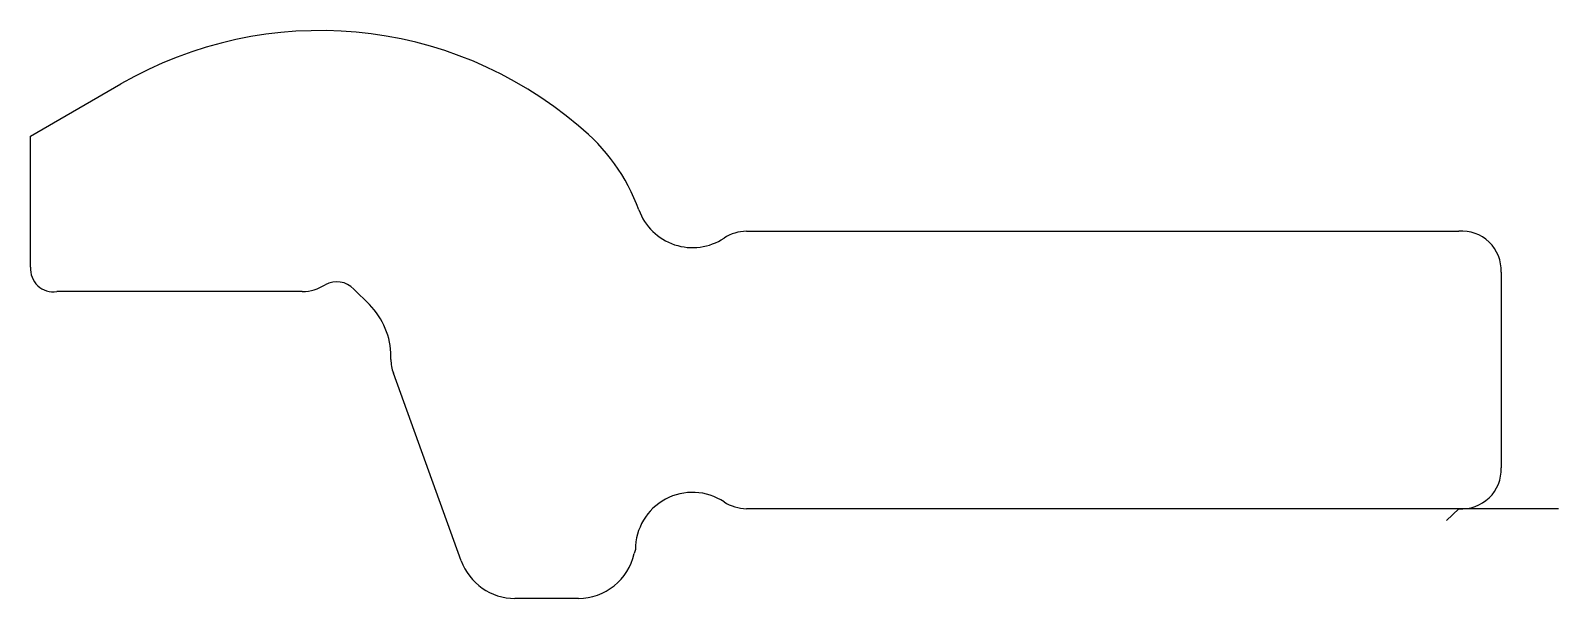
# Model space of a CAD drawing. Header units: metres. Extents: x 93 to 562, y 40 to 214.
import ezdxf

# ---------------------------------------------------------------- set-up
doc = ezdxf.new("R2010")
doc.units = ezdxf.units.M

msp = doc.modelspace()

# ---------------------------------------------------------------- linework, layer by layer
at = {"layer": 'TOOL_0'}
for p, q in [((93.116, 181.788), (120.787, 197.764)), ((93.116, 141.633), (93.116, 181.788)), ((312.7, 152.633), (531.117, 152.633)), ((544.117, 140.133), (544.117, 80.133)), ((176.438, 134.133), (101.116, 134.133)), ((197.026, 130.188), (192.277, 134.937)), ((203.616, 113.389), (203.616, 114.278)), ((225.182, 51.672), (204.364, 109.131)), ((531.115, 67.632), (312.698, 67.632)), ((531.117, 67.633), (527.372, 63.97)), ((561.695, 67.632), (531.115, 67.632)), ((278.615, 55.085), (278.227, 53.872)), ((261.115, 40.133), (241.635, 40.133))]:
    msp.add_line(p, q, dxfattribs=at)
for centre, radius, start, end in [((181.875, 91.925), 122.203, 49.56968, 119.99262), ((224.469, 139.03), 58.754, 20.06001, 51.39715), ((296.116, 165.133), 17.5, 199.87737, 303.55931), ((312.761, 139.932), 12.702, 90.27518, 123.28597), ((532.129, 140.676), 12, 357.40654, 94.83779), ((100.092, 141.058), 7, 175.28802, 278.41138), ((176.318, 147.202), 13.069, 270.52608, 303.24018), ((186.974, 129.634), 7.5, 45, 117.75071), ((180.999, 114.229), 22.617, 0.12413, 44.87819), ((216.636, 113.48), 13.02, 180.40045, 199.51351), ((532.129, 79.59), 12, 265.16221, 2.59346), ((296.115, 55.132), 17.499, 56.44342, 180.15388), ((312.759, 80.334), 12.702, 236.71651, 269.72485), ((241.635, 57.633), 17.5, 199.91569, 270), ((261.071, 57.714), 17.581, 270.14339, 347.37717)]:
    msp.add_arc(centre, radius, start, end, dxfattribs=at)

doc.saveas('drawing.dxf')
